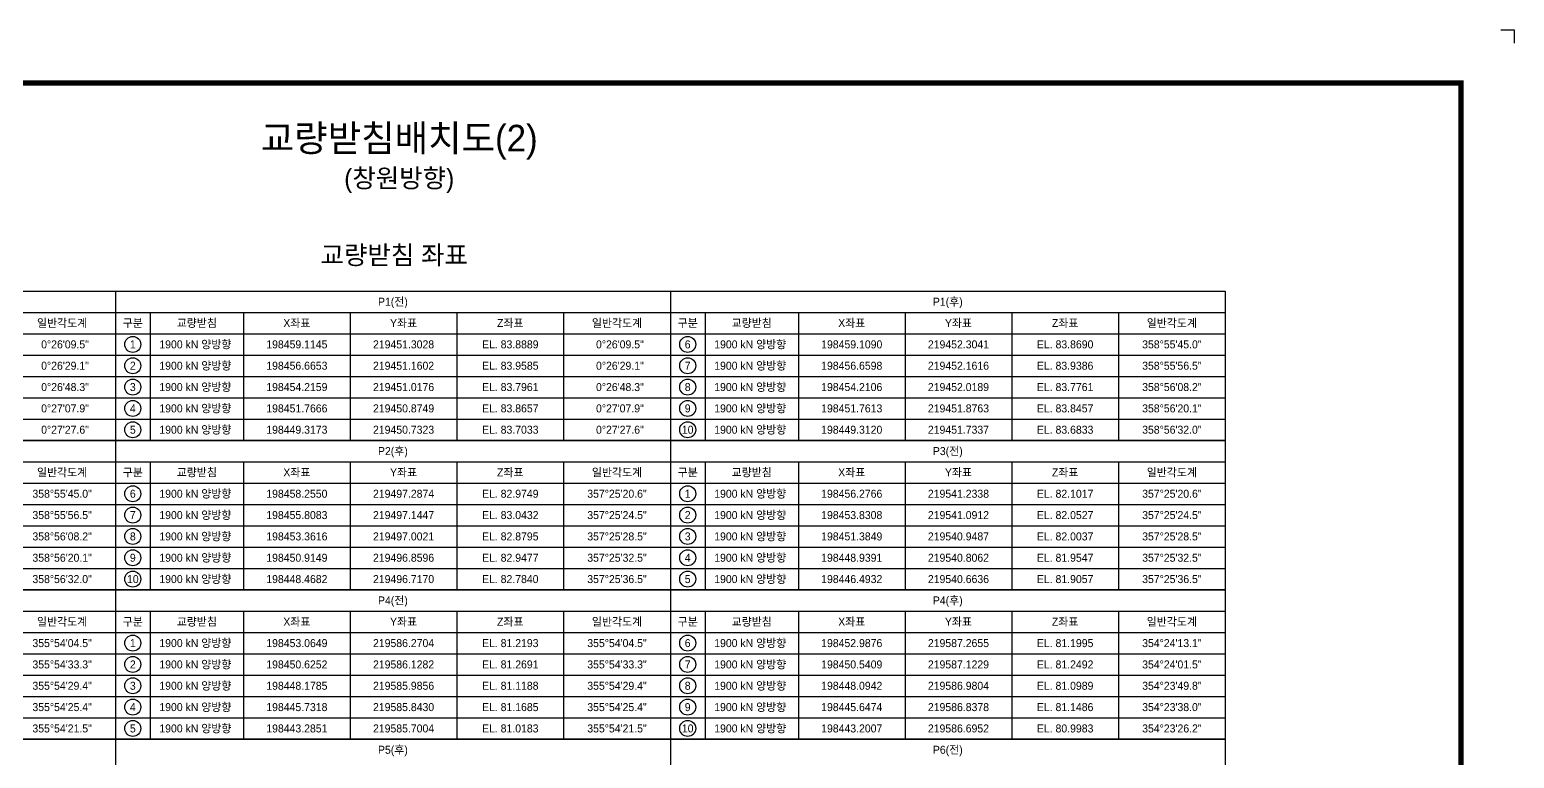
# Model space of a CAD drawing. Header units: feet. Extents: x 0 to 252300, y 0 to 178200.
# Drawn here: x 85344 to 252300, y 96242 to 178200 of the extents above; entities that cross this region are included whole.
import ezdxf
from ezdxf.enums import TextEntityAlignment as Align

# ---------------------------------------------------------------- set-up
doc = ezdxf.new("R2010")
doc.units = ezdxf.units.FT
doc.header["$LTSCALE"] = 3000
doc.header["$MEASUREMENT"] = 0
for name, color, linetype in [('CS-TABL-LIN2', 1, 'CONTINUOUS'), ('CS-TABL-TEX2', 3, 'CONTINUOUS'), ('CX-BORD', 3, 'CONTINUOUS'), ('CX-BORD-LIN1', 4, 'CONTINUOUS'), ('CX-BORD-LIN2', 3, 'CONTINUOUS'), ('CX-BORD-TEX2', 7, 'CONTINUOUS'), ('CX-BORD-TEX3', 6, 'CONTINUOUS'), ('CX-MISC', 2, 'CONTINUOUS'), ('CZ-TEX1', 6, 'CONTINUOUS')]:
    doc.layers.add(name, color=color, linetype=linetype)
doc.styles.add('A_STANDARD', font='')
doc.styles.add('TB_TEXT', font='')
doc.styles.add('TB_WBTXT', font='')
doc.styles.add('TB_WMTXT', font='')
doc.styles.get('A_STANDARD').set_extended_font_data('Dotum')
doc.styles.get('TB_TEXT').set_extended_font_data('DotumChe')
doc.styles.get('TB_WBTXT').set_extended_font_data('Dotum')
doc.styles.get('TB_WMTXT').set_extended_font_data('DotumChe')

# ---------------------------------------------------------------- blocks, each defined once
blk = doc.blocks.new('CXBLKA1')
at = {"layer": 'CX-BORD-LIN1', "const_width": 2}
blk.add_lwpolyline([(796, 0), (0, 0), (0, 554), (796, 554)], close=True, dxfattribs=at)
at = {"layer": 'CX-MISC'}
blk.add_line((811, 574), (816, 574), dxfattribs=at)
blk.add_lwpolyline([(811, 574), (816, 574), (816, 569)], dxfattribs=at)
at = {"layer": 'CX-BORD-LIN1', "style": 'TB_TEXT'}
for tag, height, p in [('TR_RNUM5', 3, (285.11, 32.64)), ('TR_RDAT5', 3.5, (317.5, 33)), ('TR_DGN5', 3.5, (451.12, 33)), ('TR_CHK5', 3.5, (491.12, 33)), ('TR_APP5', 3.5, (531.12, 33)), ('TR_RNUM4', 3, (285.11, 26.64)), ('TR_RDAT4', 3.5, (317.5, 27)), ('TR_DGN4', 3.5, (451.12, 27)), ('TR_CHK4', 3.5, (491.12, 27)), ('TR_APP4', 3.5, (531.12, 27)), ('TR_RDAT3', 3.5, (317.5, 21)), ('TR_DGN3', 3.5, (451.12, 21)), ('TR_CHK3', 3.5, (491.12, 21)), ('TR_APP3', 3.5, (531.12, 21)), ('TR_RNUM3', 3, (285.11, 20.64)), ('TR_RDAT2', 3.5, (317.5, 15)), ('TR_DGN2', 3.5, (451.12, 15)), ('TR_CHK2', 3.5, (491.12, 15)), ('TR_APP2', 3.5, (531.12, 15)), ('TR_RNUM2', 3, (285.11, 14.64)), ('TR_RNUM1', 3, (285.11, 8.64)), ('TR_RDAT1', 3.5, (317.5, 9)), ('TR_DGN1', 3.5, (451.12, 9)), ('TR_CHK1', 3.5, (491.12, 9)), ('TR_APP1', 3.5, (531.12, 9))]:
    blk.add_attdef(tag, text='', height=height, dxfattribs=at).set_placement(p, align=Align.MIDDLE_CENTER)
for tag, p in [('TR_RCON5', (342.3, 33)), ('TR_RCON4', (342.3, 27)), ('TR_RCON3', (342.3, 21)), ('TR_RCON2', (342.3, 15)), ('TR_RCON1', (342.3, 9))]:
    blk.add_attdef(tag, text='', height=3.5, dxfattribs=at).set_placement(p, align=Align.MIDDLE_LEFT)
at = {"layer": 'CX-BORD-LIN2', "style": 'TB_TEXT'}
blk.add_attdef('TD_VERSION', text='', height=3, rotation=90, dxfattribs=at).set_placement((800.5, 48.01), align=Align.MIDDLE_CENTER)
at = {"layer": 'CX-BORD-TEX2', "style": 'TB_WMTXT'}
for tag, height, p in [('TB_CNAME', 5, (15.34, 531.83)), ('TB_CSCOP', 4, (16.63, 523.83))]:
    blk.add_attdef(tag, text='', height=height, dxfattribs=at).set_placement(p, align=Align.BOTTOM_LEFT)
at = {"layer": 'CX-BORD-TEX2', "style": 'TB_WBTXT'}
for tag, height, p in [('TB_MTITIL', 10, (398, 533.33)), ('TB_STITL', 7, (398, 518.33))]:
    blk.add_attdef(tag, text='', height=height, dxfattribs=at).set_placement(p, align=Align.MIDDLE_CENTER)
at = {"layer": 'CX-BORD-TEX3', "style": 'TB_TEXT'}
for tag, height, p in [('TD_LNDST', 4.5, (215, 31.5)), ('TD_DSECT', 4.5, (605.5, 31.5)), ('TD_DDIST', 4.5, (654.5, 31.5)), ('TD_DNAME_TOP', 4.5, (755, 27.96)), ('TD_CSECT', 4.5, (605.5, 22.5)), ('TD_CDIST', 4.5, (654.5, 22.5)), ('TD_DNAME_MAIN', 4.5, (755, 21.47)), ('TD_DNAME_BOT', 3, (755, 15.25)), ('TD_CCOMP', 4.5, (215, 13.59)), ('TD_HSCAL', 4.5, (620.88, 13.75)), ('TD_VSCAL', 4.5, (656.86, 13.75)), ('TD_FIELD', 4.5, (180, 5.13)), ('TD_CSTEP', 4.5, (250.74, 5.13)), ('TD_DWGCODE', 4.5, (637, 4.79)), ('TD_DWGNO', 4.5, (755, 5))]:
    blk.add_attdef(tag, text='', height=height, dxfattribs=at).set_placement(p, align=Align.MIDDLE_CENTER)
for tag, height, width, p in [('TD_DCOMP', 4.5, 0.95, (215, 22.59)), ('TD_CNAME', 5, 0.78, (65, 7.6))]:
    blk.add_attdef(tag, text='', height=height, dxfattribs=dict(at, width=width)).set_placement(p, align=Align.MIDDLE_CENTER)

msp = doc.modelspace()

# ---------------------------------------------------------------- linework, layer by layer
at = {"layer": 'CS-TABL-LIN2'}
for p, q in [((94990, 148802), (94990, 132002)), ((157390, 148802), (157390, 132002)), ((32590, 146402), (219790, 146402)), ((98890, 146402), (98890, 132002)), ((109390, 146402), (109390, 132002)), ((121390, 146402), (121390, 132002)), ((133390, 146402), (133390, 132002)), ((145390, 146402), (145390, 132002)), ((161290, 146402), (161290, 132002)), ((171790, 146402), (171790, 132002)), ((183790, 146402), (183790, 132002)), ((195790, 146402), (195790, 132002)), ((207790, 146402), (207790, 132002)), ((32590, 144002), (219790, 144002)), ((32590, 141602), (219790, 141602)), ((32590, 139202), (219790, 139202)), ((32590, 136802), (219790, 136802)), ((32590, 134402), (219790, 134402)), ((94990, 132002), (94990, 115202)), ((157390, 132002), (157390, 115202)), ((32590, 129602), (219790, 129602)), ((98890, 129602), (98890, 115202)), ((109390, 129602), (109390, 115202)), ((121390, 129602), (121390, 115202)), ((133390, 129602), (133390, 115202)), ((145390, 129602), (145390, 115202)), ((161290, 129602), (161290, 115202)), ((171790, 129602), (171790, 115202)), ((183790, 129602), (183790, 115202)), ((195790, 129602), (195790, 115202)), ((207790, 129602), (207790, 115202)), ((32590, 127202), (219790, 127202)), ((32590, 124802), (219790, 124802)), ((32590, 122402), (219790, 122402)), ((32590, 120002), (219790, 120002)), ((32590, 117602), (219790, 117602)), ((94990, 115202), (94990, 98402)), ((157390, 115202), (157390, 98402)), ((32590, 112802), (219790, 112802)), ((98890, 112802), (98890, 98402)), ((109390, 112802), (109390, 98402)), ((121390, 112802), (121390, 98402)), ((133390, 112802), (133390, 98402)), ((145390, 112802), (145390, 98402)), ((161290, 112802), (161290, 98402)), ((171790, 112802), (171790, 98402)), ((183790, 112802), (183790, 98402)), ((195790, 112802), (195790, 98402)), ((207790, 112802), (207790, 98402)), ((32590, 110402), (219790, 110402)), ((32590, 108002), (219790, 108002)), ((32590, 105602), (219790, 105602)), ((32590, 103202), (219790, 103202)), ((32590, 100802), (219790, 100802)), ((94990, 98402), (94990, 81602)), ((157390, 98402), (157390, 81602))]:
    msp.add_line(p, q, dxfattribs=at)
for points in [[(32590, 148802), (219790, 148802), (219790, 132002), (32590, 132002)], [(32590, 132002), (219790, 132002), (219790, 115202), (32590, 115202)], [(32590, 115202), (219790, 115202), (219790, 98402), (32590, 98402)], [(32590, 98402), (219790, 98402), (219790, 81602), (32590, 81602)]]:
    msp.add_lwpolyline(points, close=True, dxfattribs=at)
for centre in [(96940, 142802), (159340, 142802), (96940, 140402), (159340, 140402), (96940, 138002), (159340, 138002), (96940, 135602), (159340, 135602), (96940, 133202), (159340, 133202), (96940, 126002), (159340, 126002), (96940, 123602), (159340, 123602), (96940, 121202), (159340, 121202), (96940, 118802), (159340, 118802), (96940, 116402), (159340, 116402), (96940, 109202), (159340, 109202), (96940, 106802), (159340, 106802), (96940, 104402), (159340, 104402), (96940, 102002), (159340, 102002), (96940, 99602), (159340, 99602)]:
    msp.add_circle(centre, 900, dxfattribs=at)

# ---------------------------------------------------------------- block references
at = {"layer": 'CX-BORD'}
ref = msp.add_blockref('CXBLKA1', (7500, 6000), dxfattribs=dict(at, xscale=300, yscale=300, zscale=300))
ref.add_attrib('TB_MTITIL', '교량받침배치도(2)', dxfattribs={"layer": 'CX-BORD-TEX2', "height": 3000, "style": 'TB_WBTXT'}).set_placement((126900, 165998), align=Align.MIDDLE_CENTER)
ref.add_attrib('TB_STITL', '(창원방향)', dxfattribs={"layer": 'CX-BORD-TEX2', "height": 2100, "style": 'TB_WBTXT'}).set_placement((126900, 161498), align=Align.MIDDLE_CENTER)

# ---------------------------------------------------------------- texts
at = {"layer": 'CS-TABL-TEX2', "style": 'A_STANDARD'}
for s, p in [('P1(전)', (126190, 147602)), ('P1(후)', (188590, 147602)), ('일반각도계', (88990, 145202)), ('구분', (96940, 145202)), ('교량받침', (104140, 145202)), ('X좌표', (115390, 145202)), ('Y좌표', (127390, 145202)), ('Z좌표', (139390, 145202)), ('일반각도계', (151390, 145202)), ('구분', (159340, 145202)), ('교량받침', (166540, 145202)), ('X좌표', (177790, 145202)), ('Y좌표', (189790, 145202)), ('Z좌표', (201790, 145202)), ('일반각도계', (213790, 145202)), ('  0°26\'09.5"', (88990, 142802)), ('1', (96940, 142802)), ('1900 kN 양방향 ', (104140, 142802)), ('198459.1145', (115390, 142802)), ('219451.3028', (127390, 142802)), ('EL. 83.8889', (139390, 142802)), ('  0°26\'09.5"', (151390, 142802)), ('6', (159340, 142802)), ('1900 kN 양방향 ', (166540, 142802)), ('198459.1090', (177790, 142802)), ('219452.3041', (189790, 142802)), ('EL. 83.8690', (201790, 142802)), ('358°55\'45.0"', (213790, 142802)), ('  0°26\'29.1"', (88990, 140402)), ('2', (96940, 140402)), ('1900 kN 양방향 ', (104140, 140402)), ('198456.6653', (115390, 140402)), ('219451.1602', (127390, 140402)), ('EL. 83.9585', (139390, 140402)), ('  0°26\'29.1"', (151390, 140402)), ('7', (159340, 140402)), ('1900 kN 양방향 ', (166540, 140402)), ('198456.6598', (177790, 140402)), ('219452.1616', (189790, 140402)), ('EL. 83.9386', (201790, 140402)), ('358°55\'56.5"', (213790, 140402)), ('1900 kN 양방향 ', (104140, 138002)), ('1900 kN 양방향 ', (166540, 138002)), ('  0°26\'48.3"', (88990, 138002)), ('3', (96940, 138002)), ('198454.2159', (115390, 138002)), ('219451.0176', (127390, 138002)), ('EL. 83.7961', (139390, 138002)), ('  0°26\'48.3"', (151390, 138002)), ('8', (159340, 138002)), ('198454.2106', (177790, 138002)), ('219452.0189', (189790, 138002)), ('EL. 83.7761', (201790, 138002)), ('358°56\'08.2"', (213790, 138002)), ('  0°27\'07.9"', (88990, 135602)), ('4', (96940, 135602)), ('1900 kN 양방향 ', (104140, 135602)), ('198451.7666', (115390, 135602)), ('219450.8749', (127390, 135602)), ('EL. 83.8657', (139390, 135602)), ('  0°27\'07.9"', (151390, 135602)), ('9', (159340, 135602)), ('1900 kN 양방향 ', (166540, 135602)), ('198451.7613', (177790, 135602)), ('219451.8763', (189790, 135602)), ('EL. 83.8457', (201790, 135602)), ('358°56\'20.1"', (213790, 135602)), ('  0°27\'27.6"', (88990, 133202)), ('5', (96940, 133202)), ('1900 kN 양방향 ', (104140, 133202)), ('198449.3173', (115390, 133202)), ('219450.7323', (127390, 133202)), ('EL. 83.7033', (139390, 133202)), ('  0°27\'27.6"', (151390, 133202)), ('10', (159340, 133202)), ('1900 kN 양방향 ', (166540, 133202)), ('198449.3120', (177790, 133202)), ('219451.7337', (189790, 133202)), ('EL. 83.6833', (201790, 133202)), ('358°56\'32.0"', (213790, 133202)), ('P2(후)', (126190, 130802)), ('P3(전)', (188590, 130802)), ('일반각도계', (88990, 128402)), ('구분', (96940, 128402)), ('교량받침', (104140, 128402)), ('X좌표', (115390, 128402)), ('Y좌표', (127390, 128402)), ('Z좌표', (139390, 128402)), ('일반각도계', (151390, 128402)), ('구분', (159340, 128402)), ('교량받침', (166540, 128402)), ('X좌표', (177790, 128402)), ('Y좌표', (189790, 128402)), ('Z좌표', (201790, 128402)), ('일반각도계', (213790, 128402)), ('358°55\'45.0"', (88990, 126002)), ('6', (96940, 126002)), ('1900 kN 양방향 ', (104140, 126002)), ('198458.2550', (115390, 126002)), ('219497.2874', (127390, 126002)), ('EL. 82.9749', (139390, 126002)), ('357°25\'20.6"', (151390, 126002)), ('1', (159340, 126002)), ('1900 kN 양방향 ', (166540, 126002)), ('198456.2766', (177790, 126002)), ('219541.2338', (189790, 126002)), ('EL. 82.1017', (201790, 126002)), ('357°25\'20.6"', (213790, 126002)), ('358°55\'56.5"', (88990, 123602)), ('7', (96940, 123602)), ('1900 kN 양방향 ', (104140, 123602)), ('198455.8083', (115390, 123602)), ('219497.1447', (127390, 123602)), ('EL. 83.0432', (139390, 123602)), ('357°25\'24.5"', (151390, 123602)), ('2', (159340, 123602)), ('1900 kN 양방향 ', (166540, 123602)), ('198453.8308', (177790, 123602)), ('219541.0912', (189790, 123602)), ('EL. 82.0527', (201790, 123602)), ('357°25\'24.5"', (213790, 123602)), ('358°56\'08.2"', (88990, 121202)), ('8', (96940, 121202)), ('1900 kN 양방향 ', (104140, 121202)), ('198453.3616', (115390, 121202)), ('219497.0021', (127390, 121202)), ('EL. 82.8795', (139390, 121202)), ('357°25\'28.5"', (151390, 121202)), ('3', (159340, 121202)), ('1900 kN 양방향 ', (166540, 121202)), ('198451.3849', (177790, 121202)), ('219540.9487', (189790, 121202)), ('EL. 82.0037', (201790, 121202)), ('357°25\'28.5"', (213790, 121202)), ('358°56\'20.1"', (88990, 118802)), ('9', (96940, 118802)), ('1900 kN 양방향 ', (104140, 118802)), ('198450.9149', (115390, 118802)), ('219496.8596', (127390, 118802)), ('EL. 82.9477', (139390, 118802)), ('357°25\'32.5"', (151390, 118802)), ('4', (159340, 118802)), ('1900 kN 양방향 ', (166540, 118802)), ('198448.9391', (177790, 118802)), ('219540.8062', (189790, 118802)), ('EL. 81.9547', (201790, 118802)), ('357°25\'32.5"', (213790, 118802)), ('1900 kN 양방향 ', (104140, 116402)), ('1900 kN 양방향 ', (166540, 116402)), ('358°56\'32.0"', (88990, 116402)), ('10', (96940, 116402)), ('198448.4682', (115390, 116402)), ('219496.7170', (127390, 116402)), ('EL. 82.7840', (139390, 116402)), ('357°25\'36.5"', (151390, 116402)), ('5', (159340, 116402)), ('198446.4932', (177790, 116402)), ('219540.6636', (189790, 116402)), ('EL. 81.9057', (201790, 116402)), ('357°25\'36.5"', (213790, 116402)), ('P4(전)', (126190, 114002)), ('P4(후)', (188590, 114002)), ('일반각도계', (88990, 111602)), ('구분', (96940, 111602)), ('교량받침', (104140, 111602)), ('X좌표', (115390, 111602)), ('Y좌표', (127390, 111602)), ('Z좌표', (139390, 111602)), ('일반각도계', (151390, 111602)), ('구분', (159340, 111602)), ('교량받침', (166540, 111602)), ('X좌표', (177790, 111602)), ('Y좌표', (189790, 111602)), ('Z좌표', (201790, 111602)), ('일반각도계', (213790, 111602)), ('355°54\'04.5"', (88990, 109202)), ('1', (96940, 109202)), ('1900 kN 양방향 ', (104140, 109202)), ('198453.0649', (115390, 109202)), ('219586.2704', (127390, 109202)), ('EL. 81.2193', (139390, 109202)), ('355°54\'04.5"', (151390, 109202)), ('6', (159340, 109202)), ('1900 kN 양방향 ', (166540, 109202)), ('198452.9876', (177790, 109202)), ('219587.2655', (189790, 109202)), ('EL. 81.1995', (201790, 109202)), ('354°24\'13.1"', (213790, 109202)), ('355°54\'33.3"', (88990, 106802)), ('2', (96940, 106802)), ('1900 kN 양방향 ', (104140, 106802)), ('198450.6252', (115390, 106802)), ('219586.1282', (127390, 106802)), ('EL. 81.2691', (139390, 106802)), ('355°54\'33.3"', (151390, 106802)), ('7', (159340, 106802)), ('1900 kN 양방향 ', (166540, 106802)), ('198450.5409', (177790, 106802)), ('219587.1229', (189790, 106802)), ('EL. 81.2492', (201790, 106802)), ('354°24\'01.5"', (213790, 106802)), ('355°54\'29.4"', (88990, 104402)), ('3', (96940, 104402)), ('1900 kN 양방향 ', (104140, 104402)), ('198448.1785', (115390, 104402)), ('219585.9856', (127390, 104402)), ('EL. 81.1188', (139390, 104402)), ('355°54\'29.4"', (151390, 104402)), ('8', (159340, 104402)), ('1900 kN 양방향 ', (166540, 104402)), ('198448.0942', (177790, 104402)), ('219586.9804', (189790, 104402)), ('EL. 81.0989', (201790, 104402)), ('354°23\'49.8"', (213790, 104402)), ('355°54\'25.4"', (88990, 102002)), ('4', (96940, 102002)), ('1900 kN 양방향 ', (104140, 102002)), ('198445.7318', (115390, 102002)), ('219585.8430', (127390, 102002)), ('EL. 81.1685', (139390, 102002)), ('355°54\'25.4"', (151390, 102002)), ('9', (159340, 102002)), ('1900 kN 양방향 ', (166540, 102002)), ('198445.6474', (177790, 102002)), ('219586.8378', (189790, 102002)), ('EL. 81.1486', (201790, 102002)), ('354°23\'38.0"', (213790, 102002)), ('1900 kN 양방향 ', (104140, 99602)), ('1900 kN 양방향 ', (166540, 99602)), ('355°54\'21.5"', (88990, 99602)), ('5', (96940, 99602)), ('198443.2851', (115390, 99602)), ('219585.7004', (127390, 99602)), ('EL. 81.0183', (139390, 99602)), ('355°54\'21.5"', (151390, 99602)), ('10', (159340, 99602)), ('198443.2007', (177790, 99602)), ('219586.6952', (189790, 99602)), ('EL. 80.9983', (201790, 99602)), ('354°23\'26.2"', (213790, 99602)), ('P5(후)', (126190, 97202)), ('P6(전)', (188590, 97202))]:
    msp.add_text(s, height=900, dxfattribs=at).set_placement(p, align=Align.MIDDLE_CENTER)
at = {"layer": 'CZ-TEX1', "style": 'A_STANDARD'}
msp.add_text('교량받침 좌표', height=2100, dxfattribs=at).set_placement((126340, 151802), align=Align.CENTER)

doc.saveas('drawing.dxf')
